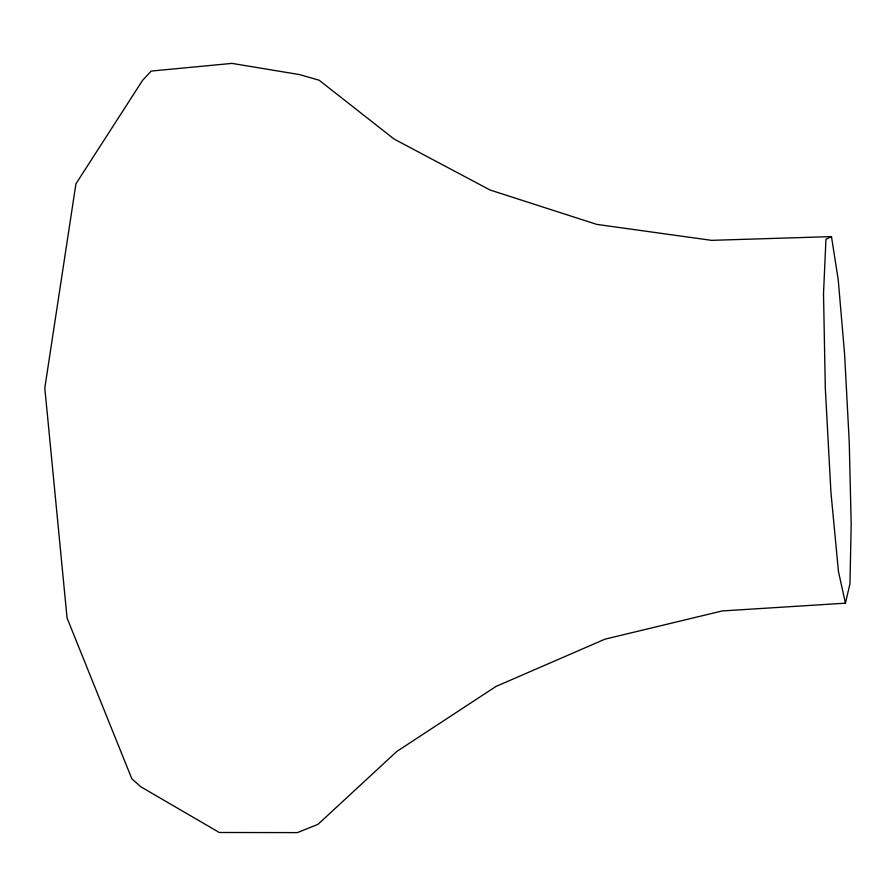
<?xml version="1.0" encoding="UTF-8"?>
<svg xmlns="http://www.w3.org/2000/svg" width="896" height="896" viewBox="0 0 896 896"><rect width="100%" height="100%" fill="white"/><g stroke="black" fill="none" stroke-linecap="round" stroke-linejoin="round"><path stroke-width="1.34" d="M845.432 603.176L849.946 583.822L851.2 524.395L849.229 441.818L844.603 354.256L838.242 279.91L831.466 236.6L711.558 240.352L596.77 224.392L490.123 190.03L394.117 139.07L319.178 80.248L299.723 74.626L232.008 63.392L151.2 71.075L142.587 80.349L75.925 183.826L44.8 388.013L67.066 618.038L131.846 778.803L140.683 786.699L219.262 832.485L297.405 832.608L318.013 824.331L396.76 751.486L495.958 686.459L605.058 639.139L722.232 610.949L845.432 603.176L838.466 571.57L830.928 492.251L825.294 387.923L823.514 293.653L825.955 239.299L831.466 236.6"/></g></svg>
